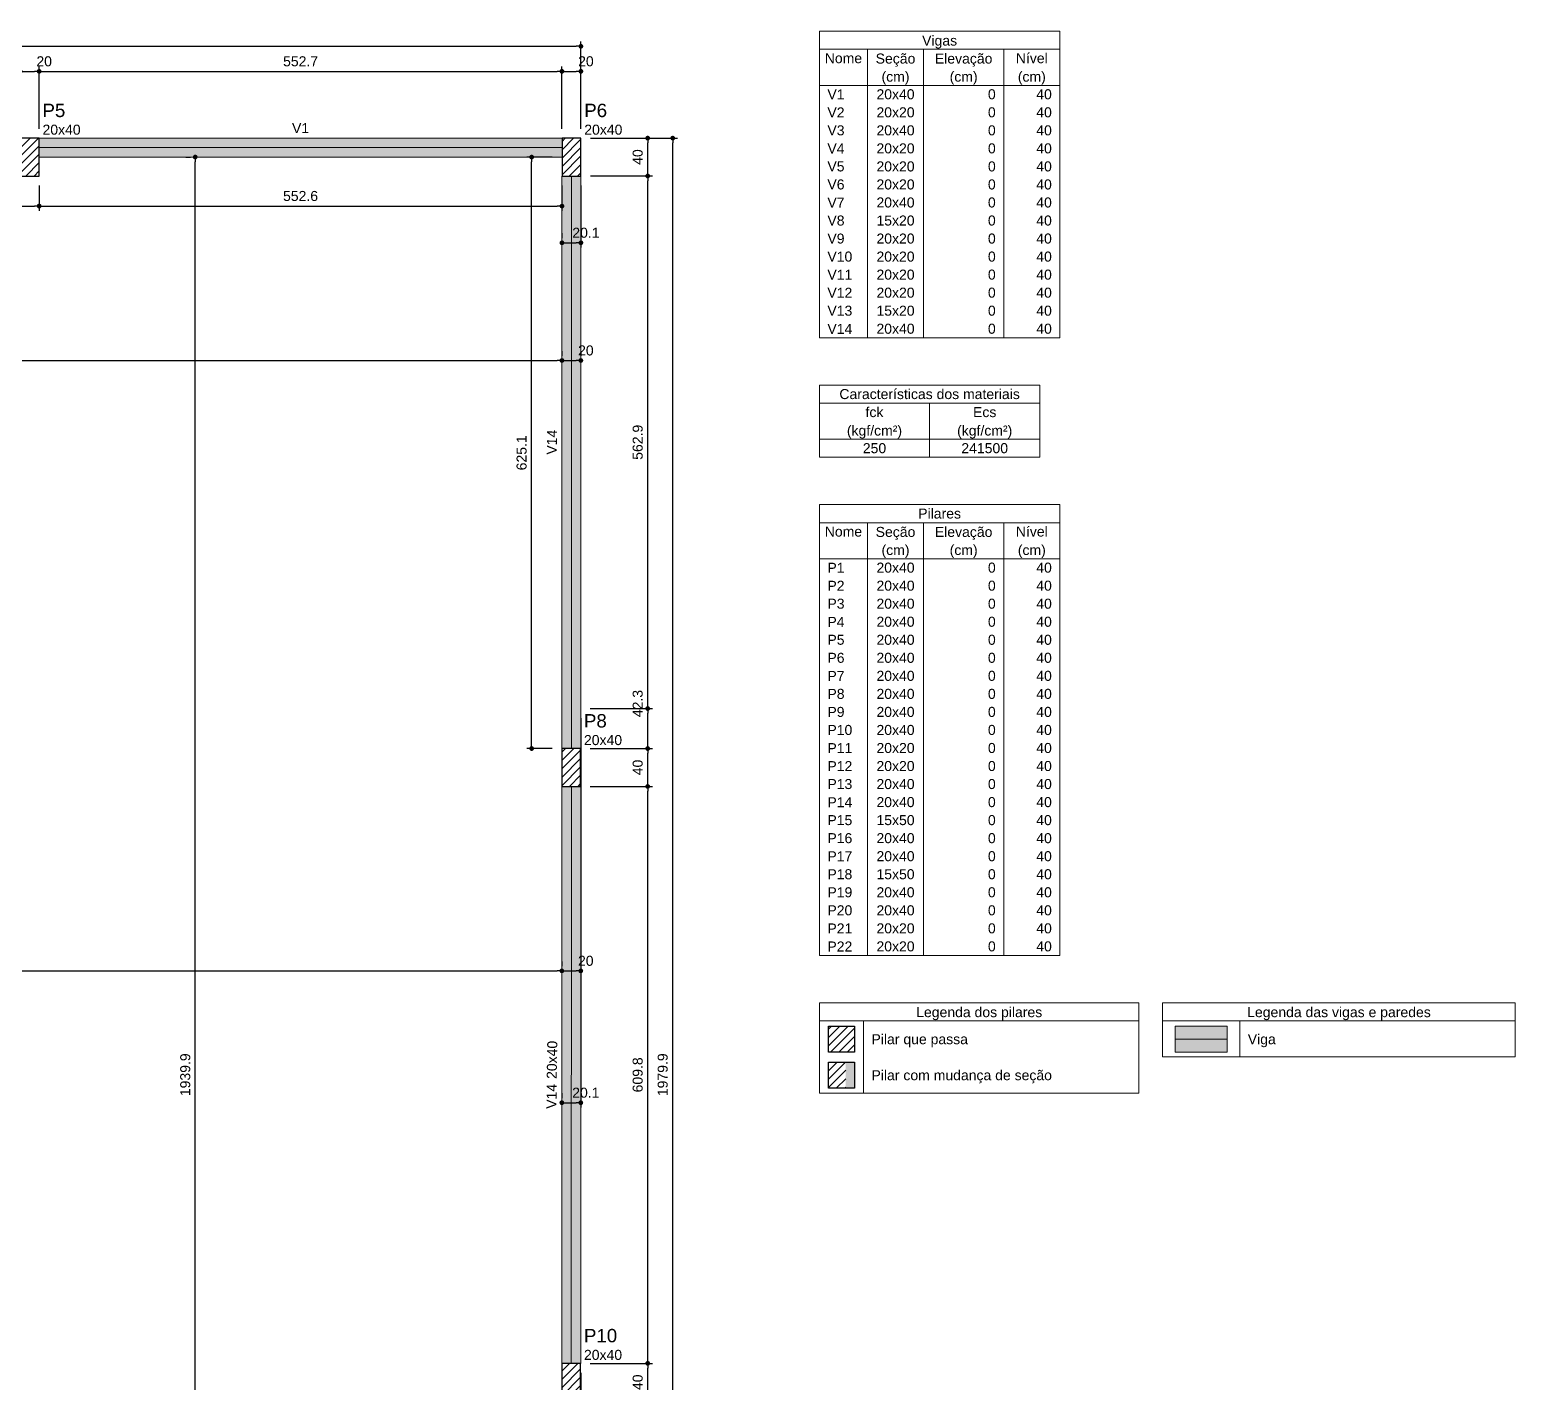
# Model space of a CAD drawing. Header units: millimetres. Extents: x 180 to 11148, y -1598 to 1045.
# Drawn here: x 931.38 to 962.79, y 11.2 to 39.79 of the extents above; entities that cross this region are included whole.
import ezdxf

# ---------------------------------------------------------------- set-up
doc = ezdxf.new("R2010")
doc.units = ezdxf.units.MM
doc.header["$MEASUREMENT"] = 0
for name, color, linetype, lineweight in [('FO-Cotas', 5, 'Continuous', 5), ('FO-Eixos', 5, 'Continuous', 5), ('FO-Hachura pilar que morre', 106, 'Continuous', 5), ('FO-Hachura pilar que passa', 19, 'Continuous', 5), ('FO-Hachura viga', 43, 'Continuous', 5), ('FO-Pilares', 4, 'Continuous', 30), ('FO-Textos das vigas', 7, 'Continuous', 5), ('FO-Textos dos pilares', 7, 'Continuous', 5), ('FO-Vigas', 1, 'Continuous', 20)]:
    doc.layers.add(name, color=color, linetype=linetype, lineweight=lineweight)
doc.styles.add('Arial', font='arial.ttf')
doc.dimstyles.new('UM_50.000000', dxfattribs={"dimtxt": 0.18, "dimasz": 0.1, "dimexe": 0.1, "dimexo": 0.2, "dimgap": 0, "dimtad": 1, "dimtih": 1, "dimtoh": 1, "dimdec": 1, "dimlfac": 50, "dimzin": 0, "dimdsep": 46, "dimtxsty": 'Standard', "dimcen": 0.09, "dimdle": 0.1, "dimadec": 1, "dimazin": 2, "dimtfac": 1, "dimtdec": 4, "dimtofl": 0, "dimtmove": 0, "dimatfit": 3, "dimfxl": 1, "dimtolj": 1, "dimarcsym": 0})
pattern_1 = [(45, (888.43636, -2.09489), (-0.08838835, 0.08838835), [])]

# ---------------------------------------------------------------- blocks, each defined once
blk = doc.blocks.new('_Dot')
at = {"color": 0, "linetype": 'ByBlock', "lineweight": -2}
blk.add_line((-0.5, 0), (-1, 0), dxfattribs=at)
at = {"color": 0, "linetype": 'ByBlock', "const_width": 0.5}
blk.add_lwpolyline([(-0.25, 0, 1), (0.25, 0, 1)], format="xyb", close=True, dxfattribs=at)
blk = doc.blocks.new('*D368')
at = {"layer": 'Defpoints', "color": 0, "transparency": 16777216}
for p in [(931.583, 38.915), (931.183, 37.503), (931.583, 37.503)]:
    blk.add_point(p, dxfattribs=at)
at = {"layer": 'FO-Cotas', "color": 0, "lineweight": -2, "transparency": 16777216}
for p, q in [((931.183, 37.703), (931.183, 39.015)), ((931.583, 37.703), (931.583, 39.015)), ((931.283, 38.915), (931.483, 38.915))]:
    blk.add_line(p, q, dxfattribs=at)
at = {"layer": 'FO-Cotas', "color": 0, "lineweight": -2, "transparency": 16777216, "xscale": 0.1000000014901161, "yscale": 0.1000000014901161, "zscale": 0.1000000014901161, "rotation": 180}
blk.add_blockref('_Dot', (931.183, 38.915), dxfattribs=at)
at = {"layer": 'FO-Cotas', "color": 0, "lineweight": -2, "transparency": 16777216, "xscale": 0.1000000014901161, "yscale": 0.1000000014901161, "zscale": 0.1000000014901161}
blk.add_blockref('_Dot', (931.583, 38.915), dxfattribs=at)
at = {"layer": 'FO-Cotas', "transparency": 16777216, "insert": (931.689, 39.126), "char_height": 0.2118, "attachment_point": 5, "rotation": 0.0057, "style": 'Arial'}
blk.add_mtext('\\A1;20', dxfattribs=at)
blk = doc.blocks.new('*D369')
at = {"layer": 'Defpoints', "color": 0, "transparency": 16777216}
for p in [(942.636, 38.915), (931.583, 37.503), (942.636, 37.503)]:
    blk.add_point(p, dxfattribs=at)
at = {"layer": 'FO-Cotas', "color": 0, "lineweight": -2, "transparency": 16777216}
for p, q in [((931.583, 37.703), (931.583, 39.015)), ((942.636, 37.703), (942.636, 39.015)), ((931.683, 38.915), (942.536, 38.915))]:
    blk.add_line(p, q, dxfattribs=at)
at = {"layer": 'FO-Cotas', "color": 0, "lineweight": -2, "transparency": 16777216, "xscale": 0.1000000014901161, "yscale": 0.1000000014901161, "zscale": 0.1000000014901161, "rotation": 180}
blk.add_blockref('_Dot', (931.583, 38.915), dxfattribs=at)
at = {"layer": 'FO-Cotas', "color": 0, "lineweight": -2, "transparency": 16777216, "xscale": 0.1000000014901161, "yscale": 0.1000000014901161, "zscale": 0.1000000014901161}
blk.add_blockref('_Dot', (942.636, 38.915), dxfattribs=at)
at = {"layer": 'FO-Cotas', "transparency": 16777216, "insert": (937.11, 39.126), "char_height": 0.2118, "attachment_point": 5, "rotation": 0.0057, "style": 'Arial'}
blk.add_mtext('\\A1;552.7', dxfattribs=at)
blk = doc.blocks.new('*D370')
at = {"layer": 'Defpoints', "color": 0, "transparency": 16777216}
for p in [(943.036, 38.915), (942.636, 37.503), (943.036, 37.503)]:
    blk.add_point(p, dxfattribs=at)
at = {"layer": 'FO-Cotas', "color": 0, "lineweight": -2, "transparency": 16777216}
for p, q in [((942.636, 37.703), (942.636, 39.015)), ((943.036, 37.703), (943.036, 39.015)), ((942.736, 38.915), (942.936, 38.915))]:
    blk.add_line(p, q, dxfattribs=at)
at = {"layer": 'FO-Cotas', "color": 0, "lineweight": -2, "transparency": 16777216, "xscale": 0.1000000014901161, "yscale": 0.1000000014901161, "zscale": 0.1000000014901161, "rotation": 180}
blk.add_blockref('_Dot', (942.636, 38.915), dxfattribs=at)
at = {"layer": 'FO-Cotas', "color": 0, "lineweight": -2, "transparency": 16777216, "xscale": 0.1000000014901161, "yscale": 0.1000000014901161, "zscale": 0.1000000014901161}
blk.add_blockref('_Dot', (943.036, 38.915), dxfattribs=at)
at = {"layer": 'FO-Cotas', "transparency": 16777216, "insert": (943.142, 39.126), "char_height": 0.2118, "attachment_point": 5, "rotation": 0.0057, "style": 'Arial'}
blk.add_mtext('\\A1;20', dxfattribs=at)
blk = doc.blocks.new('*D371')
at = {"layer": 'Defpoints', "color": 0, "transparency": 16777216}
for p in [(943.036, 39.444), (888.436, 37.503), (943.036, 37.503)]:
    blk.add_point(p, dxfattribs=at)
at = {"layer": 'FO-Cotas', "color": 0, "lineweight": -2, "transparency": 16777216}
for p, q in [((888.436, 37.703), (888.436, 39.544)), ((888.536, 39.444), (942.936, 39.444)), ((943.036, 37.703), (943.036, 39.544))]:
    blk.add_line(p, q, dxfattribs=at)
at = {"layer": 'FO-Cotas', "color": 0, "lineweight": -2, "transparency": 16777216, "xscale": 0.1000000014901161, "yscale": 0.1000000014901161, "zscale": 0.1000000014901161, "rotation": 180}
blk.add_blockref('_Dot', (888.436, 39.444), dxfattribs=at)
at = {"layer": 'FO-Cotas', "color": 0, "lineweight": -2, "transparency": 16777216, "xscale": 0.1000000014901161, "yscale": 0.1000000014901161, "zscale": 0.1000000014901161}
blk.add_blockref('_Dot', (943.036, 39.444), dxfattribs=at)
at = {"layer": 'FO-Cotas', "transparency": 16777216, "insert": (915.736, 39.656), "char_height": 0.2118, "attachment_point": 5, "rotation": 0.0057, "style": 'Arial'}
blk.add_mtext('\\A1;2730', dxfattribs=at)
blk = doc.blocks.new('*D387')
at = {"layer": 'Defpoints', "color": 0, "transparency": 16777216}
for p in [(943.034, 25.445), (942.633, 17.113), (943.034, 17.113)]:
    blk.add_point(p, dxfattribs=at)
at = {"layer": 'FO-Cotas', "color": 0, "lineweight": -2, "transparency": 16777216}
for p, q in [((943.034, 25.245), (943.034, 17.013)), ((942.633, 17.313), (942.633, 17.213)), ((942.733, 17.113), (942.934, 17.113))]:
    blk.add_line(p, q, dxfattribs=at)
at = {"layer": 'FO-Cotas', "color": 0, "lineweight": -2, "transparency": 16777216, "xscale": 0.1000000014901161, "yscale": 0.1000000014901161, "zscale": 0.1000000014901161, "rotation": 180}
blk.add_blockref('_Dot', (942.633, 17.113), dxfattribs=at)
at = {"layer": 'FO-Cotas', "color": 0, "lineweight": -2, "transparency": 16777216, "xscale": 0.1000000014901161, "yscale": 0.1000000014901161, "zscale": 0.1000000014901161}
blk.add_blockref('_Dot', (943.034, 17.113), dxfattribs=at)
at = {"layer": 'FO-Cotas', "transparency": 16777216, "insert": (943.14, 17.324), "char_height": 0.2118, "attachment_point": 5, "rotation": 0.0057, "style": 'Arial'}
blk.add_mtext('\\A1;20.1', dxfattribs=at)
blk = doc.blocks.new('*D388')
at = {"layer": 'Defpoints', "color": 0, "transparency": 16777216}
for p in [(943.036, 36.703), (942.635, 35.291), (943.036, 35.291)]:
    blk.add_point(p, dxfattribs=at)
at = {"layer": 'FO-Cotas', "color": 0, "lineweight": -2, "transparency": 16777216}
for p, q in [((943.036, 36.503), (943.036, 35.191)), ((942.635, 35.491), (942.635, 35.391)), ((942.735, 35.291), (942.936, 35.291))]:
    blk.add_line(p, q, dxfattribs=at)
at = {"layer": 'FO-Cotas', "color": 0, "lineweight": -2, "transparency": 16777216, "xscale": 0.1000000014901161, "yscale": 0.1000000014901161, "zscale": 0.1000000014901161, "rotation": 180}
blk.add_blockref('_Dot', (942.635, 35.291), dxfattribs=at)
at = {"layer": 'FO-Cotas', "color": 0, "lineweight": -2, "transparency": 16777216, "xscale": 0.1000000014901161, "yscale": 0.1000000014901161, "zscale": 0.1000000014901161}
blk.add_blockref('_Dot', (943.036, 35.291), dxfattribs=at)
at = {"layer": 'FO-Cotas', "transparency": 16777216, "insert": (943.142, 35.502), "char_height": 0.2118, "attachment_point": 5, "rotation": 0.0057, "style": 'Arial'}
blk.add_mtext('\\A1;20.1', dxfattribs=at)
blk = doc.blocks.new('*D389')
at = {"layer": 'Defpoints', "color": 0, "transparency": 16777216}
for p in [(943.032, 11.604), (888.436, -2.095), (943.032, -6.737)]:
    blk.add_point(p, dxfattribs=at)
at = {"layer": 'FO-Cotas', "color": 0, "lineweight": -2, "transparency": 16777216}
for p, q in [((943.032, 11.404), (943.032, -6.837)), ((888.436, -2.295), (888.436, -6.837)), ((888.536, -6.737), (942.932, -6.737))]:
    blk.add_line(p, q, dxfattribs=at)
at = {"layer": 'FO-Cotas', "color": 0, "lineweight": -2, "transparency": 16777216, "xscale": 0.1000000014901161, "yscale": 0.1000000014901161, "zscale": 0.1000000014901161, "rotation": 180}
blk.add_blockref('_Dot', (888.436, -6.737), dxfattribs=at)
at = {"layer": 'FO-Cotas', "color": 0, "lineweight": -2, "transparency": 16777216, "xscale": 0.1000000014901161, "yscale": 0.1000000014901161, "zscale": 0.1000000014901161}
blk.add_blockref('_Dot', (943.032, -6.737), dxfattribs=at)
at = {"layer": 'FO-Cotas', "transparency": 16777216, "insert": (915.734, -6.525), "char_height": 0.2118, "attachment_point": 5, "rotation": 0.0057, "style": 'Arial'}
blk.add_mtext('\\A1;2729.8', dxfattribs=at)
blk = doc.blocks.new('*D409')
at = {"layer": 'Defpoints', "color": 0, "transparency": 16777216}
for p in [(943.03, 11.604), (944.448, 11.604), (943.03, 10.804)]:
    blk.add_point(p, dxfattribs=at)
at = {"layer": 'FO-Cotas', "color": 0, "lineweight": -2, "transparency": 16777216}
for p, q in [((943.23, 11.604), (944.548, 11.604)), ((944.448, 10.904), (944.448, 11.504)), ((943.23, 10.804), (944.548, 10.804))]:
    blk.add_line(p, q, dxfattribs=at)
at = {"layer": 'FO-Cotas', "color": 0, "lineweight": -2, "transparency": 16777216, "xscale": 0.1000000014901161, "yscale": 0.1000000014901161, "zscale": 0.1000000014901161}
for p, rotation in [((944.448, 11.604), 90), ((944.448, 10.804), 270)]:
    blk.add_blockref('_Dot', p, dxfattribs=dict(at, rotation=rotation))
at = {"layer": 'FO-Cotas', "transparency": 16777216, "insert": (944.237, 11.204), "char_height": 0.2118, "attachment_point": 5, "rotation": 90, "style": 'Arial'}
blk.add_mtext('\\A1;40', dxfattribs=at)
blk = doc.blocks.new('*D410')
at = {"layer": 'Defpoints', "color": 0, "transparency": 16777216}
for p in [(943.03, 23.8), (944.448, 23.8), (943.03, 11.604)]:
    blk.add_point(p, dxfattribs=at)
at = {"layer": 'FO-Cotas', "color": 0, "lineweight": -2, "transparency": 16777216}
for p, q in [((943.23, 23.8), (944.548, 23.8)), ((944.448, 11.704), (944.448, 23.7)), ((943.23, 11.604), (944.548, 11.604))]:
    blk.add_line(p, q, dxfattribs=at)
at = {"layer": 'FO-Cotas', "color": 0, "lineweight": -2, "transparency": 16777216, "xscale": 0.1000000014901161, "yscale": 0.1000000014901161, "zscale": 0.1000000014901161}
for p, rotation in [((944.448, 23.8), 90), ((944.448, 11.604), 270)]:
    blk.add_blockref('_Dot', p, dxfattribs=dict(at, rotation=rotation))
at = {"layer": 'FO-Cotas', "transparency": 16777216, "insert": (944.237, 17.702), "char_height": 0.2118, "attachment_point": 5, "rotation": 90, "style": 'Arial'}
blk.add_mtext('\\A1;609.8', dxfattribs=at)
blk = doc.blocks.new('*D411')
at = {"layer": 'Defpoints', "color": 0, "transparency": 16777216}
for p in [(943.03, 24.6), (944.448, 24.6), (943.03, 23.8)]:
    blk.add_point(p, dxfattribs=at)
at = {"layer": 'FO-Cotas', "color": 0, "lineweight": -2, "transparency": 16777216}
for p, q in [((943.23, 24.6), (944.548, 24.6)), ((944.448, 23.9), (944.448, 24.5)), ((943.23, 23.8), (944.548, 23.8))]:
    blk.add_line(p, q, dxfattribs=at)
at = {"layer": 'FO-Cotas', "color": 0, "lineweight": -2, "transparency": 16777216, "xscale": 0.1000000014901161, "yscale": 0.1000000014901161, "zscale": 0.1000000014901161}
for p, rotation in [((944.448, 24.6), 90), ((944.448, 23.8), 270)]:
    blk.add_blockref('_Dot', p, dxfattribs=dict(at, rotation=rotation))
at = {"layer": 'FO-Cotas', "transparency": 16777216, "insert": (944.237, 24.2), "char_height": 0.2118, "attachment_point": 5, "rotation": 90, "style": 'Arial'}
blk.add_mtext('\\A1;40', dxfattribs=at)
blk = doc.blocks.new('*D412')
at = {"layer": 'Defpoints', "color": 0, "transparency": 16777216}
for p in [(943.034, 25.445), (944.448, 25.445), (943.03, 24.6)]:
    blk.add_point(p, dxfattribs=at)
at = {"layer": 'FO-Cotas', "color": 0, "lineweight": -2, "transparency": 16777216}
for p, q in [((943.234, 25.445), (944.548, 25.445)), ((944.448, 24.7), (944.448, 25.345)), ((943.23, 24.6), (944.548, 24.6))]:
    blk.add_line(p, q, dxfattribs=at)
at = {"layer": 'FO-Cotas', "color": 0, "lineweight": -2, "transparency": 16777216, "xscale": 0.1000000014901161, "yscale": 0.1000000014901161, "zscale": 0.1000000014901161}
for p, rotation in [((944.448, 25.445), 90), ((944.448, 24.6), 270)]:
    blk.add_blockref('_Dot', p, dxfattribs=dict(at, rotation=rotation))
at = {"layer": 'FO-Cotas', "transparency": 16777216, "insert": (944.237, 25.551), "char_height": 0.2118, "attachment_point": 5, "rotation": 90, "style": 'Arial'}
blk.add_mtext('\\A1;42.3', dxfattribs=at)
blk = doc.blocks.new('*D413')
at = {"layer": 'Defpoints', "color": 0, "transparency": 16777216}
for p in [(943.036, 36.703), (944.448, 36.703), (943.034, 25.445)]:
    blk.add_point(p, dxfattribs=at)
at = {"layer": 'FO-Cotas', "color": 0, "lineweight": -2, "transparency": 16777216}
for p, q in [((943.236, 36.703), (944.548, 36.703)), ((944.448, 25.545), (944.448, 36.603)), ((943.234, 25.445), (944.548, 25.445))]:
    blk.add_line(p, q, dxfattribs=at)
at = {"layer": 'FO-Cotas', "color": 0, "lineweight": -2, "transparency": 16777216, "xscale": 0.1000000014901161, "yscale": 0.1000000014901161, "zscale": 0.1000000014901161}
for p, rotation in [((944.448, 36.703), 90), ((944.448, 25.445), 270)]:
    blk.add_blockref('_Dot', p, dxfattribs=dict(at, rotation=rotation))
at = {"layer": 'FO-Cotas', "transparency": 16777216, "insert": (944.237, 31.074), "char_height": 0.2118, "attachment_point": 5, "rotation": 90, "style": 'Arial'}
blk.add_mtext('\\A1;562.9', dxfattribs=at)
blk = doc.blocks.new('*D414')
at = {"layer": 'Defpoints', "color": 0, "transparency": 16777216}
for p in [(943.036, 37.503), (944.448, 37.503), (943.036, 36.703)]:
    blk.add_point(p, dxfattribs=at)
at = {"layer": 'FO-Cotas', "color": 0, "lineweight": -2, "transparency": 16777216}
for p, q in [((943.236, 37.503), (944.548, 37.503)), ((944.448, 36.803), (944.448, 37.403)), ((943.236, 36.703), (944.548, 36.703))]:
    blk.add_line(p, q, dxfattribs=at)
at = {"layer": 'FO-Cotas', "color": 0, "lineweight": -2, "transparency": 16777216, "xscale": 0.1000000014901161, "yscale": 0.1000000014901161, "zscale": 0.1000000014901161}
for p, rotation in [((944.448, 37.503), 90), ((944.448, 36.703), 270)]:
    blk.add_blockref('_Dot', p, dxfattribs=dict(at, rotation=rotation))
at = {"layer": 'FO-Cotas', "transparency": 16777216, "insert": (944.237, 37.103), "char_height": 0.2118, "attachment_point": 5, "rotation": 90, "style": 'Arial'}
blk.add_mtext('\\A1;40', dxfattribs=at)
blk = doc.blocks.new('*D416')
at = {"layer": 'Defpoints', "color": 0, "transparency": 16777216}
for p in [(943.036, 37.503), (944.978, 37.503), (943.03, -2.095)]:
    blk.add_point(p, dxfattribs=at)
at = {"layer": 'FO-Cotas', "color": 0, "lineweight": -2, "transparency": 16777216}
for p, q in [((943.236, 37.503), (945.078, 37.503)), ((944.978, -1.995), (944.978, 37.403)), ((943.23, -2.095), (945.078, -2.095))]:
    blk.add_line(p, q, dxfattribs=at)
at = {"layer": 'FO-Cotas', "color": 0, "lineweight": -2, "transparency": 16777216, "xscale": 0.1000000014901161, "yscale": 0.1000000014901161, "zscale": 0.1000000014901161}
for p, rotation in [((944.978, 37.503), 90), ((944.978, -2.095), 270)]:
    blk.add_blockref('_Dot', p, dxfattribs=dict(at, rotation=rotation))
at = {"layer": 'FO-Cotas', "transparency": 16777216, "insert": (944.766, 17.704), "char_height": 0.2118, "attachment_point": 5, "rotation": 90, "style": 'Arial'}
blk.add_mtext('\\A1;1979.9', dxfattribs=at)
blk = doc.blocks.new('*D427')
at = {"layer": 'Defpoints', "color": 0, "transparency": 16777216}
for p in [(888.836, 19.9), (942.633, 19.9), (942.633, 19.9)]:
    blk.add_point(p, dxfattribs=at)
at = {"layer": 'FO-Cotas', "color": 0, "lineweight": -2, "transparency": 16777216}
for p, q in [((888.836, 20.1), (888.836, 20)), ((888.936, 19.9), (942.533, 19.9)), ((942.633, 20.1), (942.633, 20))]:
    blk.add_line(p, q, dxfattribs=at)
at = {"layer": 'FO-Cotas', "color": 0, "lineweight": -2, "transparency": 16777216, "xscale": 0.1000000014901161, "yscale": 0.1000000014901161, "zscale": 0.1000000014901161, "rotation": 180}
blk.add_blockref('_Dot', (888.836, 19.9), dxfattribs=at)
at = {"layer": 'FO-Cotas', "color": 0, "lineweight": -2, "transparency": 16777216, "xscale": 0.1000000014901161, "yscale": 0.1000000014901161, "zscale": 0.1000000014901161}
blk.add_blockref('_Dot', (942.633, 19.9), dxfattribs=at)
at = {"layer": 'FO-Cotas', "transparency": 16777216, "insert": (915.735, 20.112), "char_height": 0.2118, "attachment_point": 5, "rotation": 0.0057, "style": 'Arial'}
blk.add_mtext('\\A1;2689.8', dxfattribs=at)
blk = doc.blocks.new('*D428')
at = {"layer": 'Defpoints', "color": 0, "transparency": 16777216}
for p in [(942.633, 19.9), (943.034, 19.9), (943.034, 19.9)]:
    blk.add_point(p, dxfattribs=at)
at = {"layer": 'FO-Cotas', "color": 0, "lineweight": -2, "transparency": 16777216}
for p, q in [((942.633, 20.1), (942.633, 20)), ((942.733, 19.9), (942.934, 19.9)), ((943.034, 20.1), (943.034, 20))]:
    blk.add_line(p, q, dxfattribs=at)
at = {"layer": 'FO-Cotas', "color": 0, "lineweight": -2, "transparency": 16777216, "xscale": 0.1000000014901161, "yscale": 0.1000000014901161, "zscale": 0.1000000014901161, "rotation": 180}
blk.add_blockref('_Dot', (942.633, 19.9), dxfattribs=at)
at = {"layer": 'FO-Cotas', "color": 0, "lineweight": -2, "transparency": 16777216, "xscale": 0.1000000014901161, "yscale": 0.1000000014901161, "zscale": 0.1000000014901161}
blk.add_blockref('_Dot', (943.034, 19.9), dxfattribs=at)
at = {"layer": 'FO-Cotas', "transparency": 16777216, "insert": (943.139, 20.112), "char_height": 0.2118, "attachment_point": 5, "rotation": 0.0057, "style": 'Arial'}
blk.add_mtext('\\A1;20', dxfattribs=at)
blk = doc.blocks.new('*D429')
at = {"layer": 'Defpoints', "color": 0, "transparency": 16777216}
for p in [(888.836, 32.803), (942.635, 32.803), (942.635, 32.803)]:
    blk.add_point(p, dxfattribs=at)
at = {"layer": 'FO-Cotas', "color": 0, "lineweight": -2, "transparency": 16777216}
for p, q in [((888.836, 33.003), (888.836, 32.903)), ((942.635, 33.003), (942.635, 32.903)), ((888.936, 32.803), (942.535, 32.803))]:
    blk.add_line(p, q, dxfattribs=at)
at = {"layer": 'FO-Cotas', "color": 0, "lineweight": -2, "transparency": 16777216, "xscale": 0.1000000014901161, "yscale": 0.1000000014901161, "zscale": 0.1000000014901161, "rotation": 180}
blk.add_blockref('_Dot', (888.836, 32.803), dxfattribs=at)
at = {"layer": 'FO-Cotas', "color": 0, "lineweight": -2, "transparency": 16777216, "xscale": 0.1000000014901161, "yscale": 0.1000000014901161, "zscale": 0.1000000014901161}
blk.add_blockref('_Dot', (942.635, 32.803), dxfattribs=at)
at = {"layer": 'FO-Cotas', "transparency": 16777216, "insert": (915.736, 33.014), "char_height": 0.2118, "attachment_point": 5, "rotation": 0.0057, "style": 'Arial'}
blk.add_mtext('\\A1;2689.9', dxfattribs=at)
blk = doc.blocks.new('*D430')
at = {"layer": 'Defpoints', "color": 0, "transparency": 16777216}
for p in [(942.635, 32.803), (943.035, 32.803), (943.035, 32.803)]:
    blk.add_point(p, dxfattribs=at)
at = {"layer": 'FO-Cotas', "color": 0, "lineweight": -2, "transparency": 16777216}
for p, q in [((942.635, 33.003), (942.635, 32.903)), ((943.035, 33.003), (943.035, 32.903)), ((942.735, 32.803), (942.935, 32.803))]:
    blk.add_line(p, q, dxfattribs=at)
at = {"layer": 'FO-Cotas', "color": 0, "lineweight": -2, "transparency": 16777216, "xscale": 0.1000000014901161, "yscale": 0.1000000014901161, "zscale": 0.1000000014901161, "rotation": 180}
blk.add_blockref('_Dot', (942.635, 32.803), dxfattribs=at)
at = {"layer": 'FO-Cotas', "color": 0, "lineweight": -2, "transparency": 16777216, "xscale": 0.1000000014901161, "yscale": 0.1000000014901161, "zscale": 0.1000000014901161}
blk.add_blockref('_Dot', (943.035, 32.803), dxfattribs=at)
at = {"layer": 'FO-Cotas', "transparency": 16777216, "insert": (943.141, 33.014), "char_height": 0.2118, "attachment_point": 5, "rotation": 0.0057, "style": 'Arial'}
blk.add_mtext('\\A1;20', dxfattribs=at)
blk = doc.blocks.new('*D449')
at = {"layer": 'Defpoints', "color": 0, "transparency": 16777216}
for p in [(934.883, 37.103), (934.883, 37.103), (934.883, -1.695)]:
    blk.add_point(p, dxfattribs=at)
at = {"layer": 'FO-Cotas', "color": 0, "lineweight": -2, "transparency": 16777216}
for p, q in [((934.683, 37.103), (934.783, 37.103)), ((934.883, -1.595), (934.883, 37.003)), ((934.683, -1.695), (934.783, -1.695))]:
    blk.add_line(p, q, dxfattribs=at)
at = {"layer": 'FO-Cotas', "color": 0, "lineweight": -2, "transparency": 16777216, "xscale": 0.1000000014901161, "yscale": 0.1000000014901161, "zscale": 0.1000000014901161}
for p, rotation in [((934.883, 37.103), 90), ((934.883, -1.695), 270)]:
    blk.add_blockref('_Dot', p, dxfattribs=dict(at, rotation=rotation))
at = {"layer": 'FO-Cotas', "transparency": 16777216, "insert": (934.672, 17.704), "char_height": 0.2118, "attachment_point": 5, "rotation": 90, "style": 'Arial'}
blk.add_mtext('\\A1;1939.9', dxfattribs=at)
blk = doc.blocks.new('*D451')
at = {"layer": 'Defpoints', "color": 0, "transparency": 16777216}
for p in [(920.23, 36.703), (931.583, 36.703), (931.583, 36.067)]:
    blk.add_point(p, dxfattribs=at)
at = {"layer": 'FO-Cotas', "color": 0, "lineweight": -2, "transparency": 16777216}
for p, q in [((920.23, 36.503), (920.23, 35.967)), ((931.583, 36.503), (931.583, 35.967)), ((920.33, 36.067), (931.483, 36.067))]:
    blk.add_line(p, q, dxfattribs=at)
at = {"layer": 'FO-Cotas', "color": 0, "lineweight": -2, "transparency": 16777216, "xscale": 0.1000000014901161, "yscale": 0.1000000014901161, "zscale": 0.1000000014901161, "rotation": 180}
blk.add_blockref('_Dot', (920.23, 36.067), dxfattribs=at)
at = {"layer": 'FO-Cotas', "color": 0, "lineweight": -2, "transparency": 16777216, "xscale": 0.1000000014901161, "yscale": 0.1000000014901161, "zscale": 0.1000000014901161}
blk.add_blockref('_Dot', (931.583, 36.067), dxfattribs=at)
at = {"layer": 'FO-Cotas', "transparency": 16777216, "insert": (925.907, 36.279), "char_height": 0.2118, "attachment_point": 5, "rotation": 0.0057, "style": 'Arial'}
blk.add_mtext('\\A1;567.7', dxfattribs=at)
blk = doc.blocks.new('*D452')
at = {"layer": 'Defpoints', "color": 0, "transparency": 16777216}
for p in [(931.583, 36.703), (942.635, 36.703), (942.635, 36.067)]:
    blk.add_point(p, dxfattribs=at)
at = {"layer": 'FO-Cotas', "color": 0, "lineweight": -2, "transparency": 16777216}
for p, q in [((931.583, 36.503), (931.583, 35.967)), ((942.635, 36.503), (942.635, 35.967)), ((931.683, 36.067), (942.535, 36.067))]:
    blk.add_line(p, q, dxfattribs=at)
at = {"layer": 'FO-Cotas', "color": 0, "lineweight": -2, "transparency": 16777216, "xscale": 0.1000000014901161, "yscale": 0.1000000014901161, "zscale": 0.1000000014901161, "rotation": 180}
blk.add_blockref('_Dot', (931.583, 36.067), dxfattribs=at)
at = {"layer": 'FO-Cotas', "color": 0, "lineweight": -2, "transparency": 16777216, "xscale": 0.1000000014901161, "yscale": 0.1000000014901161, "zscale": 0.1000000014901161}
blk.add_blockref('_Dot', (942.635, 36.067), dxfattribs=at)
at = {"layer": 'FO-Cotas', "transparency": 16777216, "insert": (937.109, 36.279), "char_height": 0.2118, "attachment_point": 5, "rotation": 0.0057, "style": 'Arial'}
blk.add_mtext('\\A1;552.6', dxfattribs=at)
blk = doc.blocks.new('*D455')
at = {"layer": 'Defpoints', "color": 0, "transparency": 16777216}
for p in [(941.995, 37.103), (942.63, 37.103), (942.63, 24.6)]:
    blk.add_point(p, dxfattribs=at)
at = {"layer": 'FO-Cotas', "color": 0, "lineweight": -2, "transparency": 16777216}
for p, q in [((942.43, 37.103), (941.895, 37.103)), ((941.995, 24.7), (941.995, 37.003)), ((942.43, 24.6), (941.895, 24.6))]:
    blk.add_line(p, q, dxfattribs=at)
at = {"layer": 'FO-Cotas', "color": 0, "lineweight": -2, "transparency": 16777216, "xscale": 0.1000000014901161, "yscale": 0.1000000014901161, "zscale": 0.1000000014901161}
for p, rotation in [((941.995, 37.103), 90), ((941.995, 24.6), 270)]:
    blk.add_blockref('_Dot', p, dxfattribs=dict(at, rotation=rotation))
at = {"layer": 'FO-Cotas', "transparency": 16777216, "insert": (941.783, 30.851), "char_height": 0.2118, "attachment_point": 5, "rotation": 90, "style": 'Arial'}
blk.add_mtext('\\A1;625.1', dxfattribs=at)

msp = doc.modelspace()

# ---------------------------------------------------------------- hatches: boundary and pattern name
at = {"layer": 'FO-Hachura pilar que morre', "linetype": 'Continuous'}
msp.add_hatch(color=256, dxfattribs=at).paths.add_polyline_path([(948.6347, 17.4211), (948.6347, 17.9718), (948.8192, 17.9718), (948.8192, 17.4211), (948.6347, 17.4211)])
at = {"layer": 'FO-Hachura pilar que passa', "linetype": 'Continuous'}
h = msp.add_hatch(dxfattribs=at)
h.set_pattern_fill('ANSI31', color=256, style=0)
h.set_pattern_definition(pattern_1)
h.paths.add_polyline_path([(931.1834, 36.7025), (931.3834, 36.7025), (931.5834, 36.7025), (931.5834, 37.1025), (931.5834, 37.5025), (931.3834, 37.5025), (931.1834, 37.5025), (931.1834, 37.1025)])
h = msp.add_hatch(dxfattribs=at)
h.set_pattern_fill('ANSI31', color=256, style=0)
h.set_pattern_definition(pattern_1)
h.paths.add_polyline_path([(942.6364, 36.7025), (942.8364, 36.7025), (943.0364, 36.7025), (943.0364, 37.1025), (943.0364, 37.5025), (942.8364, 37.5025), (942.6364, 37.5025), (942.6364, 37.1025)])
h = msp.add_hatch(dxfattribs=at)
h.set_pattern_fill('ANSI31', color=256, style=0)
h.set_pattern_definition(pattern_1)
h.paths.add_polyline_path([(942.63, 23.7997), (942.83, 23.7997), (943.03, 23.7997), (943.03, 24.1997), (943.03, 24.5997), (942.83, 24.5997), (942.63, 24.5997), (942.63, 24.1997)])
h = msp.add_hatch(dxfattribs=at)
h.set_pattern_fill('ANSI31', color=256, style=0)
h.set_pattern_definition(pattern_1)
h.paths.add_polyline_path([(948.2685, 18.1836), (948.2685, 18.7343), (948.8192, 18.7343), (948.8192, 18.1836), (948.2685, 18.1836)])
h = msp.add_hatch(dxfattribs=at)
h.set_pattern_fill('ANSI31', color=256, style=0)
h.set_pattern_definition(pattern_1)
h.paths.add_polyline_path([(948.2685, 17.4211), (948.2685, 17.9718), (948.6347, 17.9718), (948.6347, 17.4211), (948.2685, 17.4211)])
h = msp.add_hatch(dxfattribs=at)
h.set_pattern_fill('ANSI31', color=256, style=0)
h.set_pattern_definition(pattern_1)
h.paths.add_polyline_path([(942.63, 10.8037), (942.83, 10.8037), (943.03, 10.8037), (943.03, 11.2037), (943.03, 11.6037), (942.83, 11.6037), (942.63, 11.6037), (942.63, 11.2037)])
at = {"layer": 'FO-Hachura viga', "linetype": 'Continuous'}
for points in [[(942.6364, 37.5023), (942.6364, 37.5023), (931.5832, 37.5023), (931.5832, 37.1023), (942.6364, 37.1023), (942.6364, 37.5023)], [(943.0352, 36.7023), (943.0352, 36.7023), (942.6354, 36.7023), (942.6348, 24.5997), (943.0342, 24.5995), (943.0352, 36.7023)], [(943.0344, 25.4453), (943.0344, 25.4453), (942.6332, 25.4453), (942.6332, 24.5997), (943.0298, 24.5997), (943.0298, 23.7997), (942.6332, 23.7997), (942.6326, 11.6037), (943.032, 11.6037), (943.0344, 25.4453)], [(955.599, 18.1836), (955.599, 18.7343), (956.7004, 18.7343), (956.7004, 18.1836), (955.599, 18.1836)]]:
    msp.add_hatch(color=256, dxfattribs=at).paths.add_polyline_path(points)

# ---------------------------------------------------------------- linework, layer by layer
at = {"layer": 'FO-Eixos'}
for p, q in [((931.5834, 37.3025), (942.6364, 37.3025)), ((942.8344, 24.5997), (942.8364, 36.7025)), ((942.8322, 11.6037), (942.8342, 23.7997)), ((955.599, 18.4589), (956.7004, 18.4589))]:
    msp.add_line(p, q, dxfattribs=at)
at = {"layer": 'FO-Pilares'}
for points in [[(931.1834, 36.7025), (931.3834, 36.7025), (931.5834, 36.7025), (931.5834, 37.1025), (931.5834, 37.5025), (931.3834, 37.5025), (931.1834, 37.5025), (931.1834, 37.1025), (931.1834, 36.7025)], [(942.6364, 36.7025), (942.8364, 36.7025), (943.0364, 36.7025), (943.0364, 37.1025), (943.0364, 37.5025), (942.8364, 37.5025), (942.6364, 37.5025), (942.6364, 37.1025), (942.6364, 36.7025)], [(942.63, 23.7997), (942.83, 23.7997), (943.03, 23.7997), (943.03, 24.1997), (943.03, 24.5997), (942.83, 24.5997), (942.63, 24.5997), (942.63, 24.1997), (942.63, 23.7997)], [(948.2685, 18.1836), (948.2685, 18.7343), (948.8192, 18.7343), (948.8192, 18.1836), (948.2685, 18.1836)], [(948.2685, 17.4211), (948.2685, 17.9718), (948.8192, 17.9718), (948.8192, 17.4211), (948.2685, 17.4211)], [(942.63, 10.8037), (942.83, 10.8037), (943.03, 10.8037), (943.03, 11.2037), (943.03, 11.6037), (942.83, 11.6037), (942.63, 11.6037), (942.63, 11.2037), (942.63, 10.8037)]]:
    msp.add_lwpolyline(points, close=True, dxfattribs=at)
at = {"layer": 'FO-Textos das vigas'}
for p, q in [((948.0779, 39.7617), (953.1611, 39.7617)), ((948.0779, 39.7617), (948.0779, 33.2806)), ((953.1611, 39.7617), (953.1611, 33.2806)), ((948.0779, 39.3805), (953.1611, 39.3805)), ((949.0945, 39.3805), (949.0945, 33.2806)), ((950.2806, 39.3805), (950.2806, 33.2806)), ((951.975, 39.3805), (951.975, 33.2806)), ((948.0779, 38.618), (953.1611, 38.618)), ((948.0779, 33.2806), (953.1611, 33.2806)), ((948.0779, 32.2806), (952.7375, 32.2806)), ((948.0779, 32.2806), (948.0779, 31.8994)), ((952.7375, 32.2806), (952.7375, 31.8994)), ((948.0779, 31.8994), (952.7375, 31.8994)), ((948.0779, 31.8994), (948.0779, 30.7557)), ((950.4077, 31.8994), (950.4077, 30.7557)), ((952.7375, 31.8994), (952.7375, 30.7557)), ((948.0779, 31.1369), (952.7375, 31.1369)), ((948.0779, 30.7557), (952.7375, 30.7557)), ((948.0779, 19.2247), (954.8343, 19.2247)), ((948.0779, 19.2247), (948.0779, 17.3185)), ((954.8343, 19.2247), (954.8343, 17.3185)), ((955.3343, 19.2247), (962.7896, 19.2247)), ((955.3343, 19.2247), (955.3343, 18.081)), ((962.7896, 19.2247), (962.7896, 18.081)), ((948.0779, 18.8434), (954.8343, 18.8434)), ((949.0098, 18.8434), (949.0098, 17.3185)), ((955.3343, 18.8434), (962.7896, 18.8434)), ((956.9651, 18.8434), (956.9651, 18.081)), ((955.3343, 18.081), (962.7896, 18.081)), ((948.0779, 17.3185), (954.8343, 17.3185))]:
    msp.add_line(p, q, dxfattribs=at)
at = {"layer": 'FO-Textos dos pilares'}
for p, q in [((948.0779, 29.7557), (953.1611, 29.7557)), ((948.0779, 29.7557), (948.0779, 20.2247)), ((953.1611, 29.7557), (953.1611, 20.2247)), ((948.0779, 29.3744), (953.1611, 29.3744)), ((949.0945, 29.3744), (949.0945, 20.2247)), ((950.2806, 29.3744), (950.2806, 20.2247)), ((951.975, 29.3744), (951.975, 20.2247)), ((948.0779, 28.612), (953.1611, 28.612)), ((948.0779, 20.2247), (953.1611, 20.2247))]:
    msp.add_line(p, q, dxfattribs=at)
at = {"layer": 'FO-Vigas'}
for p, q in [((931.5834, 37.5025), (942.6364, 37.5025)), ((931.5834, 37.1025), (942.6364, 37.1025)), ((942.6349, 24.5997), (942.6354, 36.7025)), ((943.0344, 25.4454), (943.0354, 36.7025)), ((943.0322, 11.6037), (943.0344, 25.4454)), ((942.6327, 11.6037), (942.6332, 23.7997))]:
    msp.add_line(p, q, dxfattribs=at)
msp.add_lwpolyline([(955.599, 18.1836), (955.599, 18.7343), (956.7004, 18.7343), (956.7004, 18.1836), (955.599, 18.1836)], close=True, dxfattribs=at)

# ---------------------------------------------------------------- texts
at = {"layer": 'FO-Textos das vigas', "linetype": 'Continuous', "char_height": 0.2118, "line_spacing_factor": 0.798, "style": 'Arial'}
for s, insert, width, attachment_point in [('Vigas', (950.6194, 39.3951), 1.487371, 8), ('Nome', (948.5862, 39.084), 1.582864, 8), ('Seção', (949.6874, 39.0141), 1.684144, 8), ('Elevação', (951.1274, 39.0141), 2.445192, 8), ('Nível', (952.568, 39.084), 1.35426, 8), ('(cm)', (949.6874, 38.6331), 1.186425, 8), ('(cm)', (951.1274, 38.6331), 1.186425, 8), ('(cm)', (952.5684, 38.6331), 1.186425, 8), ('V1', (948.2473, 38.3215), 0.726323, 7), ('20x40', (949.6875, 38.3215), 1.611801, 8), ('0', (951.8055, 38.3215), 0.329884, 9), ('40', (952.9916, 38.3215), 0.659768, 9), ('V2', (948.2473, 37.9402), 0.726323, 7), ('20x20', (949.6875, 37.9402), 1.611801, 8), ('0', (951.8055, 37.9402), 0.329884, 9), ('40', (952.9916, 37.9402), 0.659768, 9), ('V3', (948.2473, 37.559), 0.726323, 7), ('20x40', (949.6875, 37.559), 1.611801, 8), ('0', (951.8055, 37.559), 0.329884, 9), ('40', (952.9916, 37.559), 0.659768, 9), ('V4', (948.2473, 37.1778), 0.726323, 7), ('20x20', (949.6875, 37.1778), 1.611801, 8), ('0', (951.8055, 37.1778), 0.329884, 9), ('40', (952.9916, 37.1778), 0.659768, 9), ('V5', (948.2473, 36.7965), 0.726323, 7), ('20x20', (949.6875, 36.7965), 1.611801, 8), ('0', (951.8055, 36.7965), 0.329884, 9), ('40', (952.9916, 36.7965), 0.659768, 9), ('V6', (948.2473, 36.4153), 0.726323, 7), ('20x20', (949.6875, 36.4153), 1.611801, 8), ('0', (951.8055, 36.4153), 0.329884, 9), ('40', (952.9916, 36.4153), 0.659768, 9), ('V7', (948.2473, 36.034), 0.726323, 7), ('20x40', (949.6875, 36.034), 1.611801, 8), ('0', (951.8055, 36.034), 0.329884, 9), ('40', (952.9916, 36.034), 0.659768, 9), ('V8', (948.2473, 35.6528), 0.726323, 7), ('15x20', (949.6875, 35.6528), 1.611801, 8), ('0', (951.8055, 35.6528), 0.329884, 9), ('40', (952.9916, 35.6528), 0.659768, 9), ('V9', (948.2473, 35.2716), 0.726323, 7), ('20x20', (949.6875, 35.2716), 1.611801, 8), ('0', (951.8055, 35.2716), 0.329884, 9), ('40', (952.9916, 35.2716), 0.659768, 9), ('V10', (948.2473, 34.8903), 1.056207, 7), ('20x20', (949.6875, 34.8903), 1.611801, 8), ('0', (951.8055, 34.8903), 0.329884, 9), ('40', (952.9916, 34.8903), 0.659768, 9), ('V11', (948.2473, 34.5091), 1.056207, 7), ('20x20', (949.6875, 34.5091), 1.611801, 8), ('0', (951.8055, 34.5091), 0.329884, 9), ('40', (952.9916, 34.5091), 0.659768, 9), ('V12', (948.2473, 34.1278), 1.056207, 7), ('20x20', (949.6875, 34.1278), 1.611801, 8), ('0', (951.8055, 34.1278), 0.329884, 9), ('40', (952.9916, 34.1278), 0.659768, 9), ('V13', (948.2473, 33.7466), 1.056207, 7), ('15x20', (949.6875, 33.7466), 1.611801, 8), ('0', (951.8055, 33.7466), 0.329884, 9), ('40', (952.9916, 33.7466), 0.659768, 9), ('V14', (948.2473, 33.3654), 1.056207, 7), ('20x40', (949.6875, 33.3654), 1.611801, 8), ('0', (951.8055, 33.3654), 0.329884, 9), ('40', (952.9916, 33.3654), 0.659768, 9), ('Características dos materiais', (950.4077, 31.9841), 7.659673, 8), ('fck', (949.2428, 31.6029), 0.761048, 8), ('Ecs', (951.5726, 31.6029), 0.992545, 8), ('(kgf/cm²)', (949.2424, 31.1521), 2.341018, 8), ('(kgf/cm²)', (951.5724, 31.1521), 2.341018, 8), ('250', (949.2428, 30.8404), 0.989652, 8), ('241500', (951.5726, 30.8404), 1.979303, 8), ('Legenda dos pilares', (951.4564, 18.8581), 5.347592, 8), ('Legenda das vigas e paredes', (959.0624, 18.8581), 7.78989, 8), ('Pilar que passa', (949.1794, 18.2861), 4.094612, 7), ('Viga', (957.1344, 18.2861), 1.189318, 7), ('Pilar com mudança de seção', (949.1794, 17.5241), 7.659673, 7)]:
    msp.add_mtext(s, dxfattribs=dict(at, insert=insert, width=width, attachment_point=attachment_point))
at = {"layer": 'FO-Textos das vigas', "insert": (937.1099, 37.6084), "char_height": 0.2118, "width": 0.726323, "attachment_point": 8, "line_spacing_factor": 0.798, "style": 'Arial'}
msp.add_mtext('V1', dxfattribs=at)
at = {"layer": 'FO-Textos das vigas', "char_height": 0.2118, "rotation": 89, "line_spacing_factor": 0.798, "style": 'Arial'}
for s, insert, width, attachment_point in [('V14', (942.5292, 31.074), 1.056207, 8), ('20x40', (942.527, 17.6145), 1.611801, 7), ('V14', (942.527, 17.5086), 1.056207, 9)]:
    msp.add_mtext(s, dxfattribs=dict(at, insert=insert, width=width, attachment_point=attachment_point))
at = {"layer": 'FO-Textos dos pilares', "attachment_point": 7, "line_spacing_factor": 0.798, "style": 'Arial'}
for s, insert, char_height, width in [('P5', (931.654, 37.9438), 0.2824, 0.96131), ('P6', (943.107, 37.9438), 0.2824, 0.96131), ('20x40', (931.654, 37.5731), 0.2118, 1.611801), ('20x40', (943.107, 37.5731), 0.2118, 1.611801), ('P8', (943.1006, 25.041), 0.2824, 0.96131), ('20x40', (943.1006, 24.6703), 0.2118, 1.611801), ('P10', (943.1006, 12.045), 0.2824, 1.397921), ('20x40', (943.1006, 11.6743), 0.2118, 1.611801)]:
    msp.add_mtext(s, dxfattribs=dict(at, insert=insert, char_height=char_height, width=width))
at = {"layer": 'FO-Textos dos pilares', "linetype": 'Continuous', "char_height": 0.2118, "line_spacing_factor": 0.798, "style": 'Arial'}
for s, insert, width, attachment_point in [('Pilares', (950.6195, 29.4592), 1.817255, 8), ('Nome', (948.5862, 29.0779), 1.582864, 8), ('Seção', (949.6874, 29.0081), 1.684144, 8), ('Elevação', (951.1274, 29.0081), 2.445192, 8), ('Nível', (952.568, 29.0779), 1.35426, 8), ('(cm)', (949.6874, 28.6271), 1.186425, 8), ('(cm)', (951.1274, 28.6271), 1.186425, 8), ('(cm)', (952.5684, 28.6271), 1.186425, 8), ('P1', (948.2473, 28.3154), 0.726323, 7), ('20x40', (949.6875, 28.3154), 1.611801, 8), ('0', (951.8055, 28.3154), 0.329884, 9), ('40', (952.9916, 28.3154), 0.659768, 9), ('P2', (948.2473, 27.9342), 0.726323, 7), ('20x40', (949.6875, 27.9342), 1.611801, 8), ('0', (951.8055, 27.9342), 0.329884, 9), ('40', (952.9916, 27.9342), 0.659768, 9), ('P3', (948.2473, 27.553), 0.726323, 7), ('20x40', (949.6875, 27.553), 1.611801, 8), ('0', (951.8055, 27.553), 0.329884, 9), ('40', (952.9916, 27.553), 0.659768, 9), ('P4', (948.2473, 27.1717), 0.726323, 7), ('20x40', (949.6875, 27.1717), 1.611801, 8), ('0', (951.8055, 27.1717), 0.329884, 9), ('40', (952.9916, 27.1717), 0.659768, 9), ('P5', (948.2473, 26.7905), 0.726323, 7), ('20x40', (949.6875, 26.7905), 1.611801, 8), ('0', (951.8055, 26.7905), 0.329884, 9), ('40', (952.9916, 26.7905), 0.659768, 9), ('P6', (948.2473, 26.4092), 0.726323, 7), ('20x40', (949.6875, 26.4092), 1.611801, 8), ('0', (951.8055, 26.4092), 0.329884, 9), ('40', (952.9916, 26.4092), 0.659768, 9), ('P7', (948.2473, 26.028), 0.726323, 7), ('20x40', (949.6875, 26.028), 1.611801, 8), ('0', (951.8055, 26.028), 0.329884, 9), ('40', (952.9916, 26.028), 0.659768, 9), ('P8', (948.2473, 25.6468), 0.726323, 7), ('20x40', (949.6875, 25.6468), 1.611801, 8), ('0', (951.8055, 25.6468), 0.329884, 9), ('40', (952.9916, 25.6468), 0.659768, 9), ('P9', (948.2473, 25.2655), 0.726323, 7), ('20x40', (949.6875, 25.2655), 1.611801, 8), ('0', (951.8055, 25.2655), 0.329884, 9), ('40', (952.9916, 25.2655), 0.659768, 9), ('P10', (948.2473, 24.8843), 1.056207, 7), ('20x40', (949.6875, 24.8843), 1.611801, 8), ('0', (951.8055, 24.8843), 0.329884, 9), ('40', (952.9916, 24.8843), 0.659768, 9), ('P11', (948.2473, 24.503), 1.056207, 7), ('20x20', (949.6875, 24.503), 1.611801, 8), ('0', (951.8055, 24.503), 0.329884, 9), ('40', (952.9916, 24.503), 0.659768, 9), ('P12', (948.2473, 24.1218), 1.056207, 7), ('20x20', (949.6875, 24.1218), 1.611801, 8), ('0', (951.8055, 24.1218), 0.329884, 9), ('40', (952.9916, 24.1218), 0.659768, 9), ('P13', (948.2473, 23.7406), 1.056207, 7), ('20x40', (949.6875, 23.7406), 1.611801, 8), ('0', (951.8055, 23.7406), 0.329884, 9), ('40', (952.9916, 23.7406), 0.659768, 9), ('P14', (948.2473, 23.3593), 1.056207, 7), ('20x40', (949.6875, 23.3593), 1.611801, 8), ('0', (951.8055, 23.3593), 0.329884, 9), ('40', (952.9916, 23.3593), 0.659768, 9), ('P15', (948.2473, 22.9781), 1.056207, 7), ('15x50', (949.6875, 22.9781), 1.611801, 8), ('0', (951.8055, 22.9781), 0.329884, 9), ('40', (952.9916, 22.9781), 0.659768, 9), ('P16', (948.2473, 22.5968), 1.056207, 7), ('20x40', (949.6875, 22.5968), 1.611801, 8), ('0', (951.8055, 22.5968), 0.329884, 9), ('40', (952.9916, 22.5968), 0.659768, 9), ('P17', (948.2473, 22.2156), 1.056207, 7), ('20x40', (949.6875, 22.2156), 1.611801, 8), ('0', (951.8055, 22.2156), 0.329884, 9), ('40', (952.9916, 22.2156), 0.659768, 9), ('P18', (948.2473, 21.8344), 1.056207, 7), ('15x50', (949.6875, 21.8344), 1.611801, 8), ('0', (951.8055, 21.8344), 0.329884, 9), ('40', (952.9916, 21.8344), 0.659768, 9), ('P19', (948.2473, 21.4531), 1.056207, 7), ('20x40', (949.6875, 21.4531), 1.611801, 8), ('0', (951.8055, 21.4531), 0.329884, 9), ('40', (952.9916, 21.4531), 0.659768, 9), ('P20', (948.2473, 21.0719), 1.056207, 7), ('20x40', (949.6875, 21.0719), 1.611801, 8), ('0', (951.8055, 21.0719), 0.329884, 9), ('40', (952.9916, 21.0719), 0.659768, 9), ('P21', (948.2473, 20.6906), 1.056207, 7), ('20x20', (949.6875, 20.6906), 1.611801, 8), ('0', (951.8055, 20.6906), 0.329884, 9), ('40', (952.9916, 20.6906), 0.659768, 9), ('P22', (948.2473, 20.3094), 1.056207, 7), ('20x20', (949.6875, 20.3094), 1.611801, 8), ('0', (951.8055, 20.3094), 0.329884, 9), ('40', (952.9916, 20.3094), 0.659768, 9)]:
    msp.add_mtext(s, dxfattribs=dict(at, insert=insert, width=width, attachment_point=attachment_point))

# ---------------------------------------------------------------- dimensions: what is measured, and where the dimension line sits
at = {"layer": 'FO-Cotas'}
for base, p1, p2, picture, middle, turn in [((943.0364, 39.444), (888.4364, 37.5025), (943.0364, 37.5025), '*D371', (915.7364, 39.6558), 0.00573), ((931.5834, 38.9145), (931.1834, 37.5025), (931.5834, 37.5025), '*D368', (931.6893, 39.1263), 0.00573), ((942.6363586407, 38.9145107992), (931.5833586407, 37.5025107992), (942.6363586407, 37.5025107992), '*D369', (937.1098586407, 39.1263107933), 0.005729578), ((943.0364, 38.9145), (942.6364, 37.5025), (943.0364, 37.5025), '*D370', (943.1423, 39.1263), 0.00573), ((931.5834, 36.0671), (920.23, 36.7025), (931.5834, 36.7025), '*D451', (925.9067, 36.2789), 0.00573), ((942.6353, 36.0671), (931.5834, 36.7025), (942.6353, 36.7025), '*D452', (937.1093, 36.2789), 0.00573), ((943.0364, 35.2905), (942.6353, 35.2905), (943.0364, 36.7025), '*D388', (943.1423, 35.5023), 0.00573), ((942.6352, 32.8025), (888.8364, 32.8025), (942.6352, 32.8025), '*D429', (915.7358, 33.0143), 0.00573), ((943.035, 32.8025), (942.6352, 32.8025), (943.035, 32.8025), '*D430', (943.1409, 33.0143), 0.00573), ((943.0344, 17.1125), (942.6329, 17.1125), (943.0344, 25.4454), '*D387', (943.1403, 17.3243), 0.00573), ((942.633, 19.8997), (888.8364, 19.8997), (942.633, 19.8997), '*D427', (915.7347, 20.1115), 0.00573), ((943.0335, 19.8997), (942.633, 19.8997), (943.0335, 19.8997), '*D428', (943.1394, 20.1115), 0.00573), ((943.0322, -6.7372), (888.4364, -2.0949), (943.0322, 11.6037), '*D389', (915.7343, -6.5254), 0.00573)]:
    dim = msp.add_linear_dim(base=base, p1=p1, p2=p2, dimstyle='UM_50.000000', override={"dimtxt": 0.2118, "dimasz": 0.1, "dimexe": 0.1, "dimexo": 0.2, "dimtad": 1, "dimtih": 0, "dimtoh": 0, "dimdec": 1, "dimlfac": 50, "dimzin": 8, "dimtxsty": 'Arial', "dimblk": 'Dot', "dimblk1": 'Dot', "dimblk2": 'Dot', "dimsah": 1, "dimdle": 0.1, "dimse1": 0, "dimse2": 0, "dimclrt": 256, "dimadec": 1, "dimazin": 3, "dimtmove": 2, "dimldrblk": 'Dot'}, dxfattribs=at)
    dim.commit()
    dim.dimension.update_dxf_attribs({"geometry": picture, "text_midpoint": middle, "dimtype": 160, "text_rotation": turn})
for base, p1, p2, picture, middle in [((944.9779, 37.5025), (943.03, -2.0949), (943.0364, 37.5025), '*D416', (944.7661, 17.7038)), ((944.4484, 37.5025), (943.0364, 36.7025), (943.0364, 37.5025), '*D414', (944.2366, 37.1025)), ((934.8834, 37.1025), (934.8834, -1.6949), (934.8834, 37.1025), '*D449', (934.6716, 17.7038)), ((941.9946, 37.1025), (942.63, 24.5997), (942.63, 37.1025), '*D455', (941.7828, 30.8511)), ((944.4484, 36.7025), (943.0344, 25.4454), (943.0364, 36.7025), '*D413', (944.2366, 31.0739)), ((944.4484, 25.4454), (943.03, 24.5997), (943.0344, 25.4454), '*D412', (944.2366, 25.5513)), ((944.4484, 24.5997), (943.03, 23.7997), (943.03, 24.5997), '*D411', (944.2366, 24.1997)), ((944.4484, 23.7997), (943.03, 11.6037), (943.03, 23.7997), '*D410', (944.2366, 17.7017)), ((944.4484, 11.6037), (943.03, 10.8037), (943.03, 11.6037), '*D409', (944.2366, 11.2037))]:
    dim = msp.add_linear_dim(base=base, p1=p1, p2=p2, angle=90, dimstyle='UM_50.000000', override={"dimtxt": 0.2118, "dimasz": 0.1, "dimexe": 0.1, "dimexo": 0.2, "dimtad": 1, "dimtih": 0, "dimtoh": 0, "dimdec": 1, "dimlfac": 50, "dimzin": 8, "dimtxsty": 'Arial', "dimblk": 'Dot', "dimblk1": 'Dot', "dimblk2": 'Dot', "dimsah": 1, "dimdle": 0.1, "dimse1": 0, "dimse2": 0, "dimclrt": 256, "dimadec": 1, "dimazin": 3, "dimtmove": 2, "dimldrblk": 'Dot'}, dxfattribs=at)
    dim.commit()
    dim.dimension.update_dxf_attribs({"geometry": picture, "text_midpoint": middle, "dimtype": 160, "text_rotation": 90})

doc.saveas('drawing.dxf')
